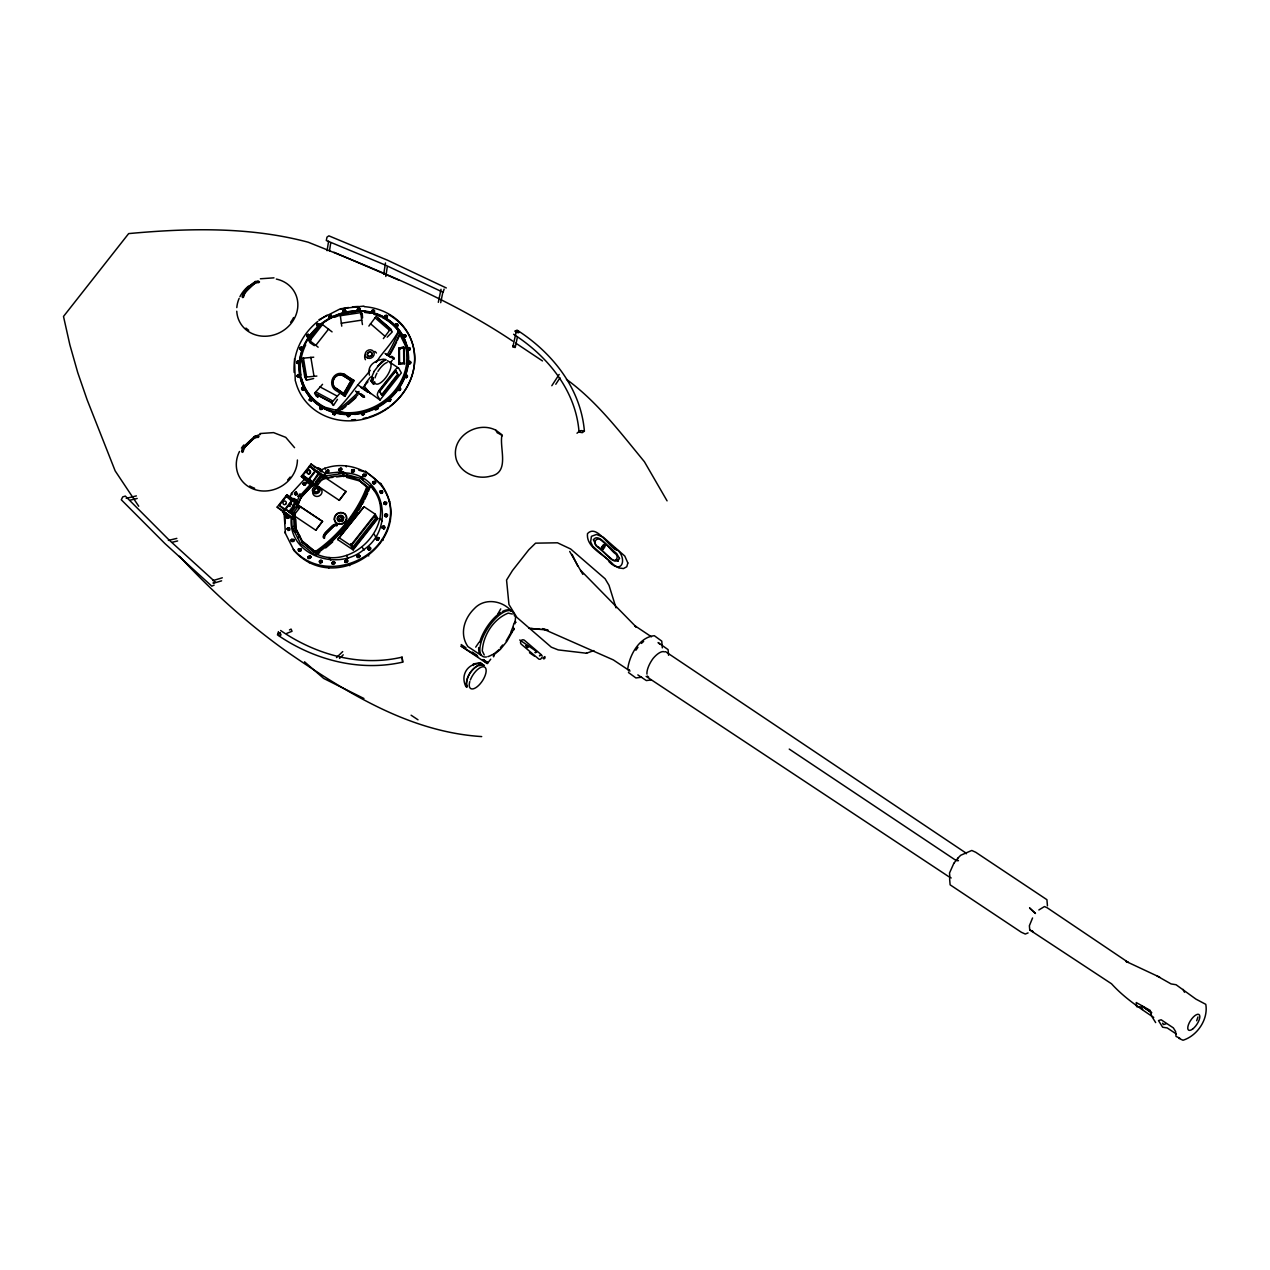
<?xml version="1.0" encoding="UTF-8"?>
<svg xmlns="http://www.w3.org/2000/svg" width="1270" height="1270" viewBox="0 0 1270 1270"><rect width="100%" height="100%" fill="white"/><g stroke="black" fill="none" stroke-linecap="round" stroke-linejoin="round"><path stroke-width="1.5" d="M286.242 517.541C286.242 513.239 288.274 521.129 289.1 517.207M289.195 517.382L288.909 516.16M297.164 376.317C297.164 372.158 299.133 379.793 299.926 375.999M306.673 336.153C309.991 330.676 307.118 340.471 306.832 334.931M303.101 484.235L303.26 482.981M301.085 549.434L298.387 549.069L300.974 549.116M300.926 550.688L299.355 551.386L298.117 550.148L300.926 550.688L300.879 548.942M309.451 335.296L309.293 336.518M309.531 336.01L309.261 334.804M305.975 483.346L304.832 485.251L303.006 484.06M319.929 408.575L321.612 406.702L322.802 407.892M320.945 409.432L322.707 407.718M332.2 563.88L331.914 562.658M343.09 312.102L342.805 310.912M339.106 470.424L339.074 468.662L341.265 468.328M338.899 469.916L340.741 468.154M341.852 469.757L341.17 468.17M362.22 414.877L361.791 412.814M364.49 413.893L362.744 412.178M367.728 548.338L369.538 550.1M372.681 482.981L372.618 482.251C377.777 482.124 373.809 485.696 372.586 482.806M375.047 481.393L372.713 482.425L375.396 483.346L375.555 482.092M384.588 317.071L385.159 315.468L386.874 315.547M384.778 317.563C383.191 314.69 388.271 319.167 387.366 316.214M384.572 515.033L384.858 516.271M384.651 515.763L384.826 514.509M387.525 514.89L386.842 516.382M410.131 348.488L409.464 349.933M516.334 331.089L516.287 332.327L518.652 332.756L518.7 331.534L516.334 331.089L512.858 347.059L515.223 347.488L517.414 337.042M242.284 449.913L242.38 451.041M536.099 652.51L535.321 652.415M603.758 545.576L602.186 548.767L604.329 546.608L603.758 545.576L601.488 548.259L603.202 545.195M627.666 669.607C629.19 655.526 639.096 637.175 654.32 635.698L661.765 641.128L662.321 647.875M668.56 655.272L668.083 649.621L658.098 642.556L659.59 643.953M515.033 623.792L515.556 616.728M369.411 375.126C366.712 365.157 375.745 359.902 384.127 359.14M371.967 376.745L371.523 380.952L372.84 383.302L370.411 380.206M372.84 377.634L372.396 381.937L373.745 384.35M373.078 377.492L372.634 381.683L373.952 384.032M284.559 514.398C279.289 508.572 291.608 518.366 284.67 514.207M317.817 467.931L320.024 468.82M318.198 468.519C325.358 475.186 319.913 466.741 319.246 469.17M319.04 468.344L321.135 470.09M321.024 470.313L318.945 468.567M321.485 471.837L319.722 469.821M327.104 250.698L328.581 241.205M329.486 250.92L330.66 243.316M383.715 274.368L385.477 262.969M385.81 276.479L387.271 266.97M475.71 647.144L479.092 642.191M302.292 347.472L301.244 349.758L302.53 347.71M300.212 349.472L301.339 349.933L301.72 347.059M302.657 348.218L301.339 349.933M304.276 388.429L303.879 389.445M287.004 529.415C286.861 526.018 289.338 532.59 289.83 529.463M294.545 493.871C298.212 487.807 294.862 496.459 296.005 494.935L297.355 493.903M296.577 492.331L295.513 495.078L294.449 493.697M297.45 493.347L297.148 494.57M328.93 316.674C335.661 311.118 323.691 320.627 331.375 315.42M331.74 316.166L330.978 317.706L329.39 317.595M310.61 556.339L310.436 558.086L308.721 558.419M334.121 412.036L335.502 412.734L335.328 414.433M326.041 471.551C333.089 465.074 321.58 478.219 328.47 470.09M374.364 310.547L374.19 312.245M344.837 561.388L346.869 559.832M347.742 560.864L347.44 562.086M363.156 476.075L363.331 474.329M376.015 409.543C381.746 400.526 369.983 414.734 378.365 408.114M365.808 474.504L365.157 476.631L363.061 475.901M405.717 335.359C406.606 339.963 402.161 332.899 403.161 336.883M376.317 539.067L377.206 537.654L378.857 537.781M406.146 377.777C407.13 370.634 404.495 380.841 407.368 376.603M376.349 539.417C378.508 542.782 377.507 535.353 379.19 538.194M407.559 376.237C406.844 372.602 404.86 379.063 407.067 377.095M379.222 538.543L377.777 540.131M383.889 503.872L385.985 504.587L386.636 502.475M280.622 630.507C315.754 654.685 359.854 667.067 402.066 657.146L402.717 662.13C359.188 671.973 313.722 659.876 277.463 634.873L278.447 631.65M402.717 662.13L402.066 657.146M438.325 302.323L441.007 289.274M440.706 302.673L442.992 291.481M535.146 652.701L535.829 651.478M540.814 654.637L539.433 655.86L540.385 655.399M542.211 657.13L540.671 659.098A2.556 2.477 80.3 0 1 538.766 659.035L521.081 644.065A2.588 2.429 -81.5 0 1 524.192 640.096L541.258 654.669M319.214 325.247C315.881 328.93 318.96 319.722 316.643 325.39M309.213 399.748L311.594 400.748L311.976 399.082M357.505 310.039C356.854 305.752 364.252 310.547 357.41 309.88L358.219 310.801M357.457 309.515L358.473 308.245M291.1 540.417L293.306 539.115M291.274 539.877L293.545 541.449L293.941 539.718M347.107 414.734C345.964 416.957 351.393 415.957 349.52 414.306M349.853 415.29C347.551 419.338 346.694 413.226 349.774 415.973M320.151 562.975L319.437 560.927M320.056 562.8C326.279 562.277 315.5 560.816 321.58 560.356M395.272 325.183L396.208 323.739L397.843 324.231M319.611 562.499L322.262 561.515L320.611 562.912M351.568 471.456L351.965 469.741M395.43 324.66L397.637 326.184L398.081 325.041M387.906 400.066L388.334 398.939M390.715 399.939L389.223 401.463L387.874 400.431M407.956 361.998L407.94 363.22M407.892 362.696C409.019 358.648 408.813 366.57 410.528 363.077M410.623 363.252L410.639 362.029M357.108 556.863L357.124 555.593M357.045 556.308C359.204 551.609 360.14 559.34 357.013 556.689M379.778 492.157L382.238 493.189L382.349 490.998M359.95 556.165L357.743 557.466L359.997 555.8M444.119 289.084L443.103 292.306L385.048 264.938L326.311 240.522L326.993 237.141L328.851 235.839L387.667 260.286L446.294 287.957M384.969 527.383L384 528.86L382.032 527.891M1196.673 1020.747L1197.975 1016.937M497.792 614.029L500.745 608.901M493.284 656.225L494.205 653.574M290.131 496.856L291.481 493.395L305.784 477.806M296.958 507.333C303.927 481.774 335.883 468.646 359.378 480.298L368.109 487.299L365.966 492.649A136.303 122.825 -29.4 0 1 321.643 549.005L316.532 552.752L314.436 552.18L302.212 542.258L314.436 552.18M297.577 506.476L300.704 497.824L312.055 485.457L315.166 483.87M317.055 472.488L325.898 478.393L324.596 476.059L309.483 465.995L314.928 471.075L306.721 481.505L301.292 476.425L311.055 464.01L325.374 473.535L343.138 471.662L342.424 473.519L343.868 476.075L336.502 476.917M346.758 476.869L347.361 474.774L343.138 471.662M316.278 553.958C355.028 572.532 402.098 518.176 369.999 485.648A138.398 124.698 -29.4 0 1 316.278 553.958L316.674 554.657A138.398 124.698 -29.4 0 0 319.722 552.482M380.508 483.219C420.259 536.94 336.709 598.789 294.037 550.545L293.37 549.37C322.516 583.359 382.381 562.673 389.779 520.128C397.113 482.203 352.266 453.485 319.627 470.725M366.919 486.569L364.919 491.553A135.715 122.285 -29.4 0 1 320.786 547.672L315.928 551.212L314.214 550.751L302.292 541.195L314.738 551.688L316.452 552.148L321.31 548.592A135.715 122.285 -29.4 0 0 365.442 492.474L367.443 487.505L358.553 479.869L367.443 487.505M371.745 376.888L374.094 371.538M370.269 370.316A174.815 157.528 -29.4 0 1 359.569 382.746L354.282 389.461A188.484 164.767 -77.2 0 1 337.487 409.353L335.804 410.21L325.009 407.273A54.896 49.466 -29.4 0 1 314.262 330.565A54.896 49.466 -29.4 0 1 397.002 328.787L398.24 331.248L397.367 333.216A188.5 140.081 -2.8 0 1 384.492 351.028L379.746 357.092A174.815 157.528 -29.4 0 1 376.11 362.474M398.24 331.248L397.685 333.772A174.911 157.607 -29.4 0 1 386.905 355.346M308.356 334.28L307.261 336.994L307.784 334.296M297.18 375.777L298.942 374.602M342.9 311.087L345.17 310.086M345.646 311.293L344.995 312.214M286.274 516.985L288.068 515.779M303.117 483.679L305.467 482.648L304.244 485.283M304.927 482.473L303.705 485.108L304.244 482.33M305.864 483.029L304.149 485.108L305.705 484.426M361.648 413.496L363.918 412.496M364.252 414.401C365.855 411.496 359.442 415.211 363.299 415.036M407.368 348.805C407.4 346.773 410.67 352.965 409.924 347.996M397.859 388.953L399.05 387.81M399.51 387.62L398.431 390.35L399.51 390.493M400.526 388.318L400.034 387.794C396.653 391.049 401.717 390.969 400.431 388.16M398.955 390.525L400.034 387.794M400.606 389.176L399.955 390.096M334.851 563.054L332.502 564.086M367.824 548.513C371.157 544.751 368.268 550.291 368.951 550.132M370.57 547.862L370.062 547.322C366.585 550.672 371.808 550.593 370.475 547.688M370.649 548.735L369.983 549.688M242.475 449.247L254.317 437.356L257.54 436.689M506.111 641.112L510.588 633.301M511.953 632.492L506.778 641.493L500.332 649.43L493.554 655.098M344.249 392.43L346.853 392.208M352.028 383.27L349.425 383.492M343.995 395.923L353.028 380.333L354.124 380.555L345.107 396.145L335.47 390.223A9.096 8.255 -78.4 0 1 333.01 377.793A9.096 8.255 -78.4 0 1 344.487 374.634L354.124 380.555M318.357 472.376L319.421 473.504L312.531 482.282L318.627 472.646M312.531 482.282L311.515 481.06M299.926 348.186L301.149 347.012L300.688 349.726M331.645 316.706L329.295 317.421L331.708 315.833M301.546 388.398L303.514 389.969L304.133 387.921M371.967 310.372C370.872 313.134 377.984 311.023 371.57 311.388L371.792 312.071M374.396 311.594L372.031 312.309M334.312 414.941L332.708 413.575C339.28 413.337 331.74 415.147 333.105 412.559M335.534 413.782L334.867 414.782L332.851 414.083M294.64 493.316L296.005 492.284M403.114 335.836L405.003 334.867M287.099 528.86L287.798 527.828L289.893 528.542M326.136 470.995L328.073 470.011M328.851 471.599L326.406 472.329L328.914 470.678M378.285 408.654L375.92 409.369L378.333 407.781M404.733 376.031L405.955 374.872L405.003 377.317M308.308 558.34L307.737 557.212L310.658 557.419L309.293 558.451M344.932 560.832L345.71 559.975M383.953 502.968L386.397 502.221M347.647 561.419L345.202 562.15M953.833 863.33L949.515 873.03L949.881 877.379L951.182 877.967M953.881 863.267L958.04 857.964M1032.558 917.972L1029.383 925.735L1029.748 929.942L1111.52 983.774C1123.855 997.379 1138.634 1007.348 1153.716 1017.429M373.92 371.523L381.492 361.918L385.366 359.553M551.815 385.715L559.149 374.444M555.784 384.27L559.991 377.825M493.633 656.828L494.236 655.177L493.363 654.59M318.77 395.541L317.802 397.018L316.309 396.208L314.627 393.224L322.548 384.318M337.455 399.351L333.47 405.4L331.787 402.415L339.709 393.509M368.887 326.088L376.142 316.389L390.604 328.914L392.287 331.899L387.159 337.153M383.365 338.598L390.604 328.914M635.889 650.24L637.969 647.287M314.357 345.646L310.102 342.805L308.419 339.82L321.183 323.58L332.073 331.883M320.373 325.517L309.753 339.026L311.134 339.931M308.419 339.82L309.785 340.741L322.564 324.501M309.785 340.741L315.801 345.329L328.565 329.089M370.522 376.936L366.919 381.524A4.937 1.953 -56.3 0 0 364.966 387.207L370.443 393.637M390.43 362.617L392.287 360.251M277.146 507.127L291.703 516.827L293.005 519.16L277.146 507.127L286.877 494.76L295.196 500.301L298.164 503.73L297.228 504.92L294.259 501.491L285.94 495.951L291.894 501.364L284.766 510.413L279.337 505.333L286.448 496.284M305.641 477.869L302.927 475.345L309.991 466.344L315.436 471.408L308.356 480.409M282.575 512.207L292.306 499.824L286.877 494.76M380.381 389.493L387.302 380.683M389.604 377.762L395.954 370.808L398.177 374.745L382.032 395.287L379.238 390.954L382.032 395.287M379.793 391.335L395.954 370.808M294.259 501.491L295.196 500.301M309.61 481.965L310.737 480.536L313.706 483.965L312.579 485.394L309.61 481.965L301.292 476.425M292.37 505.825L294.656 502.92M288.655 511.858L295.497 503.174M381.46 394.906L397.605 374.364L395.383 370.427M296.386 503.412L297.323 502.221L293.195 499.634M311.737 483.902L312.849 482.473M291.941 511.826L296.72 505.762L298.132 506.698L299.418 508.206L294.64 514.271L291.941 511.826L294.64 514.271M315.436 481.949L320.215 475.869L321.627 476.822L322.913 478.314L318.135 484.394L315.436 481.949L318.135 484.394M380.032 400.018L401.352 372.92L398.732 368.268A4.445 1.746 -56.3 0 0 395.081 370.03L379.476 389.89A4.937 1.953 -56.3 0 0 377.523 395.573L380.032 400.018L363.855 388.414L366.109 389.239M316.024 482.981L320.802 476.901L320.215 475.869M293.354 512.778L298.132 506.698M316.849 482.886L321.627 476.822M325.374 473.535L323.802 475.536L325.12 477.869M322.485 521.335L315.77 530.225L322.485 521.335L295.767 503.539M339.265 500.348L345.98 491.442L339.265 500.348L311.325 481.727M338.598 519.747L341.027 516.668L342.916 517.922L340.487 521.002L338.598 519.747L339.646 521.605L342.074 518.525L341.027 516.668M337.677 539.575L364.03 506.714L375.253 514.191L377.777 518.652L353.187 549.91L337.677 539.575L364.03 506.714M353.187 549.91L350.679 545.449L375.253 514.191M351.965 544.83L374.634 516.001L376.476 519.271L353.806 548.1L350.822 544.068L353.806 548.1M352.663 547.338L375.333 518.509L376.476 519.271M490.744 659.178L487.251 663.623L460.899 646.033L477.806 656.511M628.586 670.893L629.46 669.814M317.341 326.152L319.421 324.358M296.767 361.712L298.736 360.982M360.093 309.896L358.664 310.737M309.388 399.224L310.817 398.383M347.202 414.893L349.186 414.163M288.973 504.492L291.465 504.063M388.08 399.542L390.493 399.113L388.668 401.352M390.049 398.812L388.239 401.05L389.414 398.542M390.763 399.574L388.572 401.193L389.684 401.193M390.287 401.066L390.668 399.399M351.679 470.36L354.171 469.932M379.952 491.601L381.429 490.744M359.156 554.847L357.283 557.149M382.524 526.351L382.127 528.066M382.254 526.986L383.032 526.034C384.445 532.082 381.651 525.859 384.286 526.225M384.794 527.923L383.905 528.685M297.64 496.491L300.117 493.792M310.832 483.965L298.942 496.935L296.212 504L322.596 521.541M377.492 366.331L385.239 359.87M958.088 857.917L960.707 855.266L971.772 850.471L975.725 852.265L1046.925 899.7L1047.448 905.843M1038.86 909.955L1044.48 906.542L1047.178 907.764L1128.3 962.438L1125.696 961.263L1159.748 977.217M309.197 336.344L308.245 336.979M322.786 408.432L320.088 407.353L322.612 407.4M319.945 408.035L322.548 408.94L321.516 409.4M407.606 348.298L409.115 347.631M364.157 414.226L362.648 414.893M375.634 482.822L372.856 481.727L374.523 481.219M375.301 483.171L373.729 483.87M332.264 562.308C334.058 559.689 336.788 564.309 332.105 563.705L333.724 564.42L334.962 562.673M384.921 514.683L385.255 514.096C385.143 519.255 389.604 515.017 386.382 513.826M368.062 547.989L369.633 547.306M336.486 657.59L342.709 651.605M339.519 658.4L343.249 654.812M641.398 643.414L643.636 641.429M577.009 433.229L579.834 430.816M493.744 654.098L499.396 649.383M372.062 310.531L374.126 310.309M301.847 387.921L302.863 387.398M405.035 375.555L406.051 375.031M375.952 407.606L376.968 407.083M378 407.368L375.682 409.131L377.428 406.956M328.565 470.265L325.93 471.376M328.533 472.091L326.914 472.583M363.442 474.504L365.903 474.678M347.266 559.911L344.868 561.737L345.805 562.578M345.313 562.324L347.71 560.514L344.741 561.213M513.588 334.264C547.608 356.124 575.929 390.477 579.041 432.117L581.12 430.578L584.39 431.117C580.803 388.318 552.275 352.679 517.112 330.137L514.763 331.152M584.39 431.117L582.295 432.657L579.041 432.117M314.293 551.942L316.405 552.514L321.516 548.783A136.303 122.825 -29.4 0 0 365.839 492.411L368.109 487.299M317.103 323.898L319.072 323.739M318.865 325.691L317.246 325.977M298.387 363.363L299.355 361.569M297.275 363.363L299.339 362.791L299.085 361.124M395.589 326.168C393.954 322.31 399.637 328.231 395.494 325.993M309.753 398.78L311.356 398.494M408.416 361.728L410.369 361.569L410.781 362.728M347.567 414.449L348.631 414.052M349.313 416.258L347.71 416.544M291.64 539.417L294.037 539.893M291.163 540.957L291.179 539.702L293.449 541.274L291.338 541.258M382.603 492.728L380.222 490.966L381.984 490.855M319.913 560.657L321.008 560.245M289.465 629.952L291.068 629.079L292.036 631.285L286.766 633.365M318.945 319.738L340.392 308.769L363.934 306.086M335.804 410.21L337.804 409.924A175.022 157.718 -29.4 0 0 359.029 391.43M324.596 476.059L342.424 473.519L346.631 476.631M315.293 484.108L312.182 485.696L300.704 497.824M316.055 484.314L312.515 486.124L311.991 485.188M294.989 517.207L293.386 514.683L291.703 516.827L292.036 526.859L294.624 532.051L296.497 531.098L299.545 536.908M294.624 532.051L297.561 537.623L299.418 536.67M212.947 583.041L215.281 582.009L168.878 539.798L125.333 496.094L122.73 496.887L121.301 499.777L164.909 543.544L211.788 586.153L214.122 585.121M343.471 312.468L345.567 310.436L342.884 311.61M343.9 312.468L345.757 310.928M386.699 317.675L385.08 317.754M361.632 414.036L364.315 412.861M338.804 469.741L341.678 468.709M300.403 550.942L299.26 551.212M385.35 514.271L387.429 514.556M332.692 561.896L334.359 561.8M334.756 562.181L331.994 563.388M398.764 348.282L403.622 346.837L404.32 348.075L404.479 363.76L399.082 364.252L398.764 348.282L399.082 364.252M398.907 363.95L403.781 362.522L404.479 363.76M1028.081 932.91L1025.287 934.037L1021.318 932.243L950.119 884.825L949.595 878.665M1031.875 931.386L1032.907 931.466L1029.748 929.942M586.47 653.225L593.9 650.589M641.604 677.212L635.905 677.942L628.459 672.513M651.129 679.942L646.351 680.561L637.842 674.894M302.308 387.556L303.911 387.683M334.216 412.21L332.899 413.21L335.724 413.417M363.918 474.139L365.554 474.266M288.465 530.495L287.893 530.447M384.747 502.11L386.858 503.174M385.302 504.587L384.27 502.46M377.873 540.306L379.095 538.02M212.884 580.612L222.313 577.802M214.058 583.073L221.599 580.834M479.203 665.686L482.87 664.623M126.238 498.348L136.382 495.903M130.461 500.078L137.208 498.459M168.37 540.417L176.832 538.385M172.593 542.163L177.657 540.941M313.722 357.188L301.673 358.33L304.816 377.206L306.499 380.19L313.658 378.539M304.816 377.206L316.865 376.063M400.367 348.917L399.447 349.123L399.59 363.014L400.494 362.807M317.262 468.487L319.167 469.392M283.924 513.001C290.687 518.208 284.543 510.445 283.718 512.35M283.654 513.35L285.813 515.08L284.845 514.62M357.362 309.34L360.299 309.007M396.303 323.913L397.415 323.929M397.05 326.311L395.938 326.295M349.79 414.75L346.948 415.258L349.885 414.925M352.568 469.598L353.727 469.614M351.742 471.757C354.647 474.059 355.679 467.804 351.504 470.916M381.032 493.411L382.238 493.189L380.476 493.3M292.941 541.576L291.783 541.576M319.278 561.483L322.215 560.959M319.421 562.197L322.262 561.515M362.569 317.929L362.283 313.976L360.601 310.991L340.122 314.071L341.741 326.152M342.09 314.341L347.758 313.499M351.536 312.928L355.33 312.356M340.249 315.722L360.712 312.642L360.601 310.991M360.49 314.246L362.283 313.976M341.281 323.215L361.744 320.135L360.712 312.642M339.106 473.154C382.127 468.535 397.954 526.494 363.871 549.577C337.328 572.468 286.766 554.736 291.386 516.763M332.819 477.345L327.295 477.98L325.85 475.409M398.939 348.583L404.32 348.075M480.917 662.591L473.313 663.956L473.535 665.528M260.382 278.781L273.987 277.844M259.953 433.546L273.558 432.61L285.734 437.34L294.561 447.675M343.995 309.769L345.567 310.436M344.551 312.61L343.376 312.293M409.559 350.091L408.464 347.488L409.639 347.805M299.371 377.079L298.275 374.459L300.037 375.634M398.955 387.652L400.129 387.969M339.947 470.805L341.773 469.027L339.519 470.789M340.63 470.948L339.423 470.614M287.29 518.414L286.75 518.239M372.983 309.848L374.459 310.705M374.491 311.055L371.666 310.848L374.587 311.229M373.174 312.753L371.697 311.896M404.336 334.661L405.479 335.105M403.876 337.36L405.082 337.407L403.4 337.122M301.815 347.234L300.133 347.535L299.974 349.234M302.292 389.922L303.514 389.969L301.815 389.684M332.803 413.036L335.629 413.242M366.03 475.218L363.125 474.996M362.934 475.377L365.935 475.758L363.41 476.329M288.369 527.653L289.449 527.955M309.197 555.625L310.721 556.514M310.753 556.863L307.832 556.657L310.658 557.419M310.848 557.038L307.943 556.832L310.372 556.085M346.186 559.625L347.361 560.086M530.717 628.459L540.21 629.317M528.812 628.285L548.037 630.111L542.353 628.618L613.331 659.908L630.031 671.036M586.661 653.256L558.213 649.907L551.307 647.176L516.874 617.395L508.952 604.52L506.555 580.057L512.461 570.563L528.764 549.815L535.575 543.163L557.482 542.798L570.674 549.005L605.107 578.771L609.013 585.311L615.998 607.838M955.77 860.266L958.453 860.584L955.754 860.266L789.241 749.094M481.695 736.584C409.21 731.933 346.488 692.579 288.258 652.621C248.555 624.634 212.376 591.852 179.419 556.228M510.794 633.206L514.286 629.237L512.651 628.142M512.905 345.821L515.271 346.25M479.076 664.67L480.743 664.988M358.95 307.975L360.029 308.562M409.765 363.982L409.384 361.156L410.464 361.744M298.482 363.537L298.101 360.712L299.18 361.283M352.203 472.059L354.505 470.948L351.838 471.932M384 528.86L383.619 525.939L384.731 526.542M357.838 557.641L359.505 557.339L359.886 555.625M343.964 375.761L351.457 380.762L343.662 394.224L334.089 387.112A7.842 7.112 -78.4 0 1 341.265 374.698L349.567 378.984M343.71 376.015L350.964 380.841L343.456 393.795L334.2 386.905A7.541 6.842 -78.4 0 1 341.09 374.983L344.948 376.269M345.043 392.97L346.281 393.224M512.318 614.029L508.238 613.108C493.458 618.998 483.14 635.238 482.298 650.923L484.235 654.955M367.951 392.255L365.633 389.604L367.3 390.541L367.998 391.382L364.649 389.461L365.998 390.096M361.871 394.621L360.934 394.192L364.617 397.081L355.902 391.509M495.808 430.181C476.631 420.306 449.834 437.594 456.39 459.788C461.121 473.361 476.948 479.806 490.347 476.218C510.429 472.742 499.031 447.961 501.999 434.784L495.808 430.181L497.284 432.816A27.019 24.336 -29.4 0 1 502.348 435.8M358.029 394.7A177.276 159.75 -29.4 0 1 338.915 411.051L344.599 412.607A54.896 49.466 -29.4 0 0 405.622 346.059L398.558 331.819M336.121 410.781L338.915 411.051M358.807 470.233L364.141 471.694M347.361 474.774L360.347 478.314L370.395 486.346A138.398 124.698 -29.4 0 1 368.411 491.363M346.567 477.393L359.077 480.79M316.674 554.657L313.198 553.704L300.514 543.544L297.561 537.623M386.255 315.198L387.271 315.897M387.445 316.928L384.842 316.024M407.845 350.012L408.924 350.155L407.448 349.647M320.088 407.353L322.691 408.257M322.453 408.765L319.849 407.861L320.516 409.416M321.04 409.607L320.04 408.892M372.856 481.727L375.539 482.648M385.175 516.461L386.382 516.795L384.762 516.096M300.577 548.735L298.482 549.243L298.831 551.196M301.165 550.164L298.387 549.069M512.731 341.122C449.517 298.688 378.476 270.367 308.15 242.205C249.825 226.616 188.325 228.092 128.651 233.601L63.5 316.452L69.866 344.853L77.756 372.65L87.122 399.78L115.157 470.868L138.716 506.238M398.812 280.099L333.994 252.27M965.168 853.122L966.454 853.71M1179.719 1038.114L1176.02 1036.431L1175.591 1031.478L1173.337 1027.874L1161.161 1019.778L1158.494 1020.588L1162.637 1027.224L1167.193 1027.938L1176.337 1034.002M1178.989 1038.415L1183.005 1040.241C1197.277 1035.812 1208.468 1019.302 1205.786 1004.332L1195.943 999.125L1176.083 984.742L1171.067 983.917L1157.113 976.011M296.497 500.809L296.307 500.126M296.45 502.348L297.196 502.19M284.607 512.461L286.544 514.159L285.575 513.683M363.934 698.5L323.659 678.418L304.498 661.781M334.788 412.242L335.597 412.893M376.698 539.845L377.682 537.305L376.46 539.591M308.816 558.594L307.88 557.736M295.037 502.301L292.703 501.253M286.115 509.524L288.195 511M286.671 509.953L285.861 509.937M393.224 359.061C396.748 360.616 388.445 354.282 391.271 357.553M319.976 386.874L337.122 396.065M315.595 391.763L332.756 400.939M314.627 393.224L331.787 402.415M333.47 405.4L330.692 402.193L316.42 394.557L317.802 397.018M484.188 665.305L481.79 663.908C472.392 666.464 464.741 677.688 466.614 687.372M482.87 664.877L480.52 663.511C467.693 663.099 460.296 674.878 465.757 686.356L466.836 687.086C465.026 677.656 472.472 666.718 481.616 664.226L483.965 665.591M296.608 501.221L297.958 501.761L295.148 499.808M482.87 659.638L487.934 662.765L483.219 659.543M317.675 471.821L315.96 470.932L317.024 472.059M317.325 471.583L316.532 471.551M310.499 480.266L309.181 479.536L309.912 480.489M516.064 622.316L514.794 621.49M357.568 384.794L362.458 387.874A174.911 157.607 -29.4 0 0 367.951 381.778M949.881 877.379L646.128 676.37M482.632 660.082L486.807 662.845L484.092 660.146L484.489 660.844M515.715 343.106L542.481 360.934M385.127 353.489L391.192 357.537M385.477 353.901L390.112 356.997M387.509 360.696L398.494 368.014M373.253 384.016L371.284 381.206M613.839 548.021C627.396 553.085 624.649 577.199 609.028 561.737M344.487 374.634L353.028 380.333M360.791 387.382L367.363 391.938M350.012 382.476L350.806 383.016M355.552 391.096L363.982 396.288M344.837 391.43L345.63 391.954M337.439 389.223L343.233 393.081M340.836 393.303L345.107 396.145M651.478 636.81L634.778 625.681L636.349 627.158L580.581 570.262M665.559 651.669L966.327 853.281M346.091 491.649L316.849 472.011M320.802 476.901L322.913 478.314M374.666 516.588L377.777 518.652M302.927 475.345L310.737 480.536M299.418 508.206L296.72 505.762M339.439 537.972L350.679 545.449M279.337 505.333L293.688 514.89L295.116 517.446M288.941 512.239L315.77 530.225M411.115 715.216L418.005 719.804M391.589 356.87L393.668 358.505M362.013 394.478L364.093 396.113M309.213 481.997L310.499 483.076M309.816 483.362C314.912 486.664 306.991 478.822 307.864 481.647M309.166 484.188C315.008 487.458 303.832 478.472 308.07 483.33M519.716 639.985L537.035 651.796M529.479 652.732L534.289 656.019M461.216 644.541L465.931 647.764M472.218 652.05L476.933 655.256M398.002 325.739L395.795 324.215M357.68 310.324L359.331 310.801L360.347 309.547M297.37 363.522L296.513 362.077M309.658 398.605L311.96 400.304M309.451 400.574L311.594 400.748L309.181 400.113M380.222 490.966L382.508 492.554L382.619 491.458M291.37 503.888L290.449 503.634M291.544 539.242L293.926 540.988M318.151 473.043L317.262 472.376M310.388 480.092L311.706 481.108M293.719 501.285L294.624 501.952M1151.557 1012.841L1141.651 1005.856L1151.652 1012.73M319.262 469.773L320.072 470.44M296.196 499.729L293.735 498.411L294.497 499.539M317.675 471.71L318.532 472.424M315.801 345.329L318.135 347.202M381.159 484.378L365.268 471.011M566.468 379.349C590.486 396.748 609.743 419.354 628.444 442.182L644.43 461.772L667.067 500.856M258.699 281.194L255.238 281.448L243.919 292.021L242.014 296.926M259.509 281.908L257.699 281.416L255.27 282.797L243.999 293.545L242.84 297.656M257.969 281.924C253.19 280.829 243.126 290.989 242.808 296.291M258.794 282.654C254 281.543 243.951 291.703 243.634 297.005M258.255 435.943L254.794 436.197L243.491 446.77L241.586 451.691M259.08 436.674L257.27 436.181L254.841 437.563L243.57 448.294L242.411 452.422M258.35 437.404C253.571 436.308 243.523 446.469 243.205 451.771M319.484 469.408L320.945 470.329L320.58 469.265M285.194 513.683L286.099 514.715L284.909 514.033M616.998 550.132C609.346 548.608 596.995 523.446 587.486 533.638C586.01 548.227 605.282 554.688 612.267 563.912M287.687 510.667L288.655 511.651M377.619 317.945L389.652 328.343L391.033 330.819M374.904 317.675L389.366 330.184M370.475 323.691L384.937 336.217M384.683 317.389L387.207 317.436M397.939 389.811L397.748 389.334M297.275 376.634L298.847 377.317L297.069 376.142M368.316 549.767L367.713 548.894M311.055 464.01L315.135 467.804M336.725 525.955L336.471 525.669A4.366 1.81 -47.9 0 0 333.327 526.764L326.295 533.702A4.54 1.889 -47.9 0 0 324.533 537.543L324.66 537.956M335.899 525.193L335.645 524.923A4.366 1.81 -47.9 0 0 332.486 526.018L325.453 532.956A4.54 1.889 -47.9 0 0 323.691 536.797L323.834 537.21M288.29 511.223C290.417 514.874 296.291 503.126 295.354 502.777M569.706 551.45L582.819 574.357M405.384 334.947L405.94 336.026M403.796 334.82L405.543 337.058M403.495 337.28L402.939 336.201M312.15 333.264A55.912 50.387 -29.4 0 0 303.768 387.556L304.228 388.08M302.212 387.398L303.974 389.62M384.635 501.936L386.461 504.222M385.889 504.412L384.159 502.285L383.984 504.047M287.798 527.828L289.608 530.13M1142.651 1009.475L1140.698 1006.919L1136.618 1006.65L1136.253 1002.538L1150.223 1010.412L1151.541 1015.952L1155.668 1022.604M466.233 684.53L467.185 685.959M289.131 506.047L289.766 503.555L290.147 506.476M1162.59 1023.175L1163.352 1024.525A19.748 7.795 -56.3 0 0 1166.13 1023.636M513.255 627.412L513.921 628.571M403.765 348.107L404.336 349.123M403.892 361.998L404.463 363.014M389.112 500.475L389.763 501.634M372.634 487.775L374.301 490.728M379.809 502.126L381.476 505.079M389.779 520.128L390.43 521.287M297.815 363.474L297.545 360.807L296.656 362.776M361.426 477.139L363.268 480.409M380.365 518.493L382.016 521.446M345.71 465.693L346.361 466.852M382.397 539.194L383.048 540.369M343.249 475.71L343.773 476.631M374.221 534.368L375.872 537.321M324.818 468.074L325.485 469.233M326.898 477.568L327.422 478.504M368.094 554.784L368.744 555.958M362.315 547.354L363.982 550.307M346.472 555.45L348.123 558.403M349.059 564.515L349.71 565.69M300.815 497.38L301.339 498.316M329.073 557.435L330.74 560.387M291.481 493.395L292.132 494.554M328.168 566.912L328.819 568.071M315.928 551.212L316.452 552.148M314.214 550.751L314.738 551.688M299.545 535.702L300.069 536.639M293.688 514.89L294.068 526.24L302.339 542.481M292.036 526.859L294.577 531.368M308.61 561.594L309.277 562.753M284.162 514.429L285.417 533.289M1183.053 989.378L1184.513 992.267M302.816 542.131L295.561 527.701L296.085 528.622L295.767 519.255M294.068 526.24L296.497 531.098M284.766 532.13L294.037 550.545M572.119 554.387L577.739 566.055M385.794 513.858L386.937 516.557M287.385 515.62L288.528 518.319M310.848 357.299L313.992 376.174M303.403 357.934L306.562 376.809M306.499 380.19L302.244 360.49M361.744 320.135L362.442 324.548M294.513 358.791L295.275 380.936M295.037 512.318L295.513 528.796M284.75 513.636L285.083 523.462M403.622 346.837L403.781 362.522M541.766 655.225A2.556 2.477 80.3 0 1 542.084 655.812M290.163 477.044A30.004 27.099 -28.6 0 1 287.655 479.949M254.651 488.251A30.004 27.099 -28.6 0 1 249.73 485.965M297.418 459.994A31.226 28.21 -28.6 0 1 259.683 490.696A31.226 28.21 -28.6 0 1 239.49 451.469M241.427 448.151A31.226 28.21 -28.6 0 1 243.84 444.976M253.952 437.007A31.226 28.21 -28.6 0 1 260.429 434.435M293.576 317.548A30.004 27.099 -28.6 0 1 290.608 322.278M248.698 330.263A30.004 27.099 -28.6 0 1 245.967 328.089M276.32 279.067A31.226 28.21 -28.6 0 1 297.339 310.166A31.226 28.21 -28.6 0 1 265.255 336.248A31.226 28.21 -28.6 0 1 236.76 311.229M236.807 307.61A31.226 28.21 -28.6 0 1 239.125 298.418M239.919 296.704A31.226 28.21 -28.6 0 1 248.539 286.083M486.489 656.955A26.861 10.97 -56.6 0 1 488.744 626.808A26.861 10.97 -56.6 0 1 514.54 616.045M514.001 623.11A26.861 10.97 -56.6 0 1 510.921 631.809M502.634 645.001A26.861 10.97 -56.6 0 1 500.412 647.573M492.538 654.415A26.861 10.97 -56.6 0 1 487.855 656.638M478.726 647.557A26.861 10.97 -56.6 0 0 480.901 655.177L467.9 646.589C459.295 634.127 464.137 618.522 474.266 608.695C484.283 597.757 501.856 600.202 511.27 610.902A26.861 10.97 -56.6 0 0 502.412 611.505M479.742 642.112A26.861 10.97 -56.6 0 1 500.809 612.442M470.329 679.99A12.811 5.588 -56.5 0 1 484.775 667.179A12.811 5.588 -56.5 0 1 478.615 685.467A12.811 5.588 -56.5 0 1 469.789 681.577M324.183 538.417A5.223 2.175 -47.9 0 1 326.755 532.797L332.565 527.082A5.048 2.095 -47.9 0 1 337.201 525.462M336.359 524.716A5.048 2.095 -47.9 0 0 331.724 526.32L325.93 532.051A5.223 2.175 -47.9 0 0 323.358 537.654M388.556 314.642A60.547 54.562 -29.4 0 1 389.938 406.273M388.382 407.416A60.547 54.562 -29.4 0 1 368.903 417.02M367.062 417.544A60.547 54.562 -29.4 0 1 363.252 418.465M355.457 419.592A60.547 54.562 -29.4 0 1 351.552 419.798M364.252 306.657A61.754 55.642 -29.4 0 1 414.671 360.505A61.754 55.642 -29.4 0 1 360.22 419.862A61.754 55.642 -29.4 0 1 295.592 381.508M294.148 372.443A61.754 55.642 -29.4 0 1 317.817 321.421M319.262 320.294A61.754 55.642 -29.4 0 1 327.009 315.198M340.709 309.34A61.754 55.642 -29.4 0 1 348.456 307.483M352.441 306.911A61.754 55.642 -29.4 0 1 358.426 306.499M364.776 311.483A55.912 50.387 -29.4 0 1 400.32 386.302M398.161 389.493A55.912 50.387 -29.4 0 1 366.3 412.115M362.537 413.131A55.912 50.387 -29.4 0 1 354.695 414.433M350.758 414.671A55.912 50.387 -29.4 0 1 303.768 387.556M322.167 323.675A55.912 50.387 -29.4 0 1 347.297 312.309M353.203 311.436A55.912 50.387 -29.4 0 1 357.14 311.198M382.318 317.579A54.896 49.466 -29.4 0 1 385.159 401.479A54.896 49.466 -29.4 0 1 301.704 378.793M300.926 374.999A54.896 49.466 -29.4 0 1 305.673 344.932M308.419 339.995A54.896 49.466 -29.4 0 1 312.896 333.804M334.534 317.373A54.896 49.466 -29.4 0 1 341.82 314.642M343.662 314.119A54.896 49.466 -29.4 0 1 347.424 313.23M364.585 312.42A54.896 49.466 -29.4 0 1 370.141 313.309M373.793 314.23A54.896 49.466 -29.4 0 1 380.698 316.801M397.288 340.423A177.276 159.75 -29.4 0 0 399.891 334.486L399.574 333.931A177.276 159.75 -29.4 0 1 388.668 355.743M396.605 341.9A177.276 159.75 -29.4 0 1 389.811 354.901M355.933 397.589A177.276 159.75 -29.4 0 1 348.424 404.289M345.853 406.432A177.276 159.75 -29.4 0 1 341.9 409.575M384.191 360.045A4.445 1.746 -56.3 0 1 386.175 359.918M389.779 362.426A12.811 5.048 -56.3 0 1 385.524 378A12.811 5.048 -56.3 0 1 374.602 381.73M375.015 377.888A12.811 5.048 -56.3 0 1 376.968 373.094M377.888 371.459A12.811 5.048 -56.3 0 1 387.191 362.394M370.094 356.616A2.445 2.191 -29.4 0 1 367.538 353.981A2.445 2.191 -29.4 0 1 371.3 352.52A2.445 2.191 -29.4 0 1 370.983 356.267M365.458 359.712A6.413 5.779 -29.4 0 1 364.919 355.251M374.84 351.409A6.413 5.779 -29.4 0 1 376.412 353.044M342.582 373.682A9.096 8.255 -78.4 0 1 345.583 374.872M367.713 493.014A138.398 124.698 -29.4 0 1 364.68 499.554M363.855 501.174A138.398 124.698 -29.4 0 1 362.172 504.365M361.283 505.952A138.398 124.698 -29.4 0 1 358.505 510.667M357.537 512.207A138.398 124.698 -29.4 0 1 354.52 516.795M352.393 519.795A138.398 124.698 -29.4 0 1 344.36 529.876M343.138 531.257A138.398 124.698 -29.4 0 1 340.63 534.003M332.708 541.83A138.398 124.698 -29.4 0 1 325.644 547.926M343.535 519.986A3.27 2.953 -29.4 0 1 341.646 521.621M339.217 521.605A3.27 2.953 -29.4 0 1 338.677 516.652A3.27 2.953 -29.4 0 1 343.773 517.668M318.294 487.632A4.778 4.302 -29.4 0 1 321.961 492.506A4.778 4.302 -29.4 0 1 316.484 496.427A4.778 4.302 -29.4 0 1 312.817 491.553M315.357 492.284A2.191 1.968 -29.4 0 1 314.627 489.791A2.191 1.968 -29.4 0 1 317.23 488.553A2.191 1.968 -29.4 0 1 318.627 490.728M318.31 491.49A2.191 1.968 -29.4 0 1 317.722 492.093M664.432 651.891A16.129 6.366 -56.3 0 0 653.113 658.431A16.129 6.366 -56.3 0 0 646.954 674.116M648.637 677.116A16.129 6.366 -56.3 0 1 647.494 676.005M543.354 658.558C545.719 660.225 545.497 653.304 543.354 658.558M619.49 558.419C614.029 568.325 602.091 547.449 596.979 546.306C591.899 542.798 596.979 535.956 601.535 540.528L616.728 553.609L619.49 558.419M627.84 562.991L626.777 566.737L623.475 568.547L618.808 567.944L614.045 565.102L592.772 546.275L590.629 541.893L591.423 536.337L596.487 534.464L603.234 537.194L624.792 556.054L627.84 562.991M593.439 539.75L596.265 545.83L611.283 558.768C615.029 563.229 619.474 557.641 615.791 553.974C610.695 551.37 599.059 531.543 593.439 539.75M526.082 645.7C527.209 650.478 530.939 644.557 526.082 645.7M280.051 632.714L278.447 633.587L279.416 635.762L281.035 634.921L280.051 632.714M391.811 356.394L394.081 358.235L391.811 356.394M361.204 395.319L363.474 397.161L361.204 395.319M618.204 560.959L616.474 559.816L618.204 560.959M1035.415 913.432L1029.637 908.018L1035.415 913.432M1192.657 1029.017A9.35 3.683 -56.3 0 0 1199.499 1015.095A9.35 3.683 -56.3 0 0 1189.244 1022.842A9.35 3.683 -56.3 0 0 1192.657 1029.017M602.837 549.402A3.175 1.254 -56.3 0 0 605.139 544.687A3.175 1.254 -56.3 0 0 601.663 547.322A3.175 1.254 -56.3 0 0 602.837 549.402M337.788 413.147A55.912 50.387 -29.4 0 0 406.908 346.329A55.912 50.387 -29.4 0 0 316.389 327.962A55.912 50.387 -29.4 0 0 337.788 413.147M368.713 356.267A2.445 2.191 -29.4 0 0 372.031 353.663A2.445 2.191 -29.4 0 0 368.252 352.441A2.445 2.191 -29.4 0 0 368.713 356.267M367.855 358.203A4.635 4.175 -29.4 0 0 374.174 353.25A4.635 4.175 -29.4 0 0 366.966 350.901A4.635 4.175 -29.4 0 0 367.855 358.203M285.528 504.349A1.841 1.651 -72.8 0 0 285.401 501.19A1.841 1.651 -72.8 0 0 282.972 503.063A1.841 1.651 -72.8 0 0 285.528 504.349M309.562 473.44A1.841 1.651 -72.8 0 0 309.435 470.281A1.841 1.651 -72.8 0 0 307.007 472.17A1.841 1.651 -72.8 0 0 309.562 473.44M309.785 473.504A1.841 1.651 -72.8 0 0 309.658 470.36A1.841 1.651 -72.8 0 0 307.229 472.234A1.841 1.651 -72.8 0 0 309.785 473.504M339.169 524.304A6.318 5.683 -29.4 0 0 346.456 516.318A6.318 5.683 -29.4 0 0 336.042 514.937A6.318 5.683 -29.4 0 0 339.169 524.304M339.026 524.081A6.318 5.683 -29.4 0 0 346.313 516.08A6.318 5.683 -29.4 0 0 335.899 514.699A6.318 5.683 -29.4 0 0 339.026 524.081M339.693 521.287A3.27 2.953 -29.4 0 0 343.471 517.144A3.27 2.953 -29.4 0 0 338.074 516.43A3.27 2.953 -29.4 0 0 339.693 521.287M314.992 493.57A3.985 3.588 -29.4 0 0 320.056 488.95A3.985 3.588 -29.4 0 0 313.674 487.458A3.985 3.588 -29.4 0 0 314.992 493.57M315.547 491.966A2.191 1.968 -29.4 0 0 318.341 489.426A2.191 1.968 -29.4 0 0 314.833 488.601A2.191 1.968 -29.4 0 0 315.547 491.966"/></g></svg>
